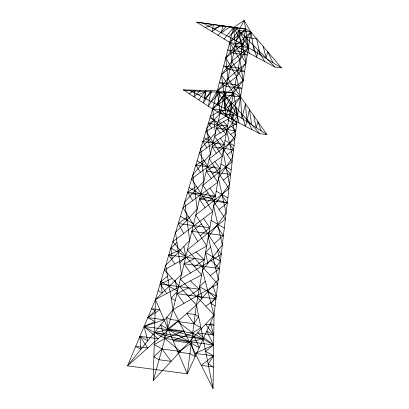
<?xml version="1.0" encoding="UTF-8"?>
<svg xmlns="http://www.w3.org/2000/svg" width="409" height="409" viewBox="0 0 409 409"><rect width="100%" height="100%" fill="white"/><g stroke="black" fill="none" stroke-linecap="round" stroke-linejoin="round"><path stroke-width="0.61" d="M239.009 122.956L235.277 107.23L232.695 119.704L230.927 102.056L225.829 116.166L224.306 94.806L221.407 74.842L239.873 59.653L248.411 47.536L245.671 29.029L196.606 22.173L235.323 45.793L275.042 67.071L281.494 67.93L250.875 32.009L245.671 29.029L233.575 27.413L212.654 108.947L215.431 132.971L200.753 148.59L203.887 181.11L184.72 202.01L189.628 240.584L165.686 265.41L173.073 309.623L213.028 388.55L214.035 315.088L237.609 115.573L250.875 32.009L244.142 20.45L233.575 27.413L224.02 39.07M196.606 22.173L233.575 27.413L238.779 30.394L250.875 32.009L242.777 44.315L225.783 57.771L227.951 78.589L266.949 134.627L259.797 133.671L220.165 113.242L212.654 108.947L183.314 89.893L217.312 90.798L230.098 111.274L235.241 135.614L223.089 151.575L229.464 184.52L213.646 205.87L222.322 244.945L202.44 270.313L214.035 315.088L153.237 380.569L155.446 299.531L212.654 108.947L224.306 94.806L243.161 80.619L239.873 59.653L229.689 42.567L238.779 30.394L244.142 20.45L245.671 29.029L230.098 111.274L196.407 304.996L187.296 373.821L127.506 365.845L155.446 299.531L181.504 274.465L175.558 232.532L197.169 209.137L192.884 174.807L210.364 154.096L206.908 128.089L220.165 113.242L240.564 96.974L236.612 76.872L225.783 57.771L235.323 45.793L250.875 32.009L254.081 51.033M153.237 380.569L173.073 309.623L220.165 113.242L238.779 30.394L275.042 67.071M212.951 285.589L216.259 296.259L211.029 303.483L215.129 305.83M215.538 267.829L220.405 261.152L217.593 250.983M198.702 99.888L205.962 90.45L203.375 102.92L210.967 90.629L208.457 106.222L217.312 90.798L227.951 78.589L245.937 63.124L242.777 44.315L233.575 27.413L235.323 45.793L245.937 63.124L236.612 76.872L217.312 90.798L220.165 113.242L237.609 115.573L266.949 134.627M235.973 40.665L245.671 29.029L229.689 42.567L231.847 61.243L243.161 80.619L233.565 92.971L224.434 108.354L225.523 92.572L217.568 104.816L220.149 92.347L211.254 101.56M175.175 280.554L177.516 291.09L171.156 298.161L175.256 300.508M179.888 263.074L185.804 256.535L183.932 246.489M207.838 263.427L205.512 252.629L210.63 246.995M200.313 90.348L194.06 96.872L195.006 90.205L189.05 93.62M218.012 35.368L226.596 26.427M228.759 36.805L237.629 27.899L219.95 25.481L211.949 31.631L213.651 24.591L205.2 27.469M197.966 296.009L202.066 298.355L199.587 286.719L205.252 281.188M212.015 91.907L204.986 98.329L205.287 91.575L198.217 94.842M172.189 258.667L170.911 248.012L176.969 242.506M214.25 243.657L223.432 235.528L216.729 226.024M281.494 67.93L248.411 47.536L231.847 61.243L221.407 74.842L233.565 92.971L237.609 115.573L226.714 130.732L232.706 157.076L218.457 178.222L226.095 212.997L208.253 236.893L218.253 279.367L196.407 304.996L127.506 365.845L173.073 309.623L217.695 284.076L187.388 249.909L225.39 218.973L202.9 185.241L232.143 161.831L214.628 136.325L236.699 123.293L228.887 114.408L218.34 120.844L234.838 139.019L209.244 158.779L228.963 188.718L195.758 215.016L221.203 254.424L180.389 279.096L214.035 315.088L187.296 373.821L155.446 299.531L201.642 274.889L172.838 241.581L212.639 211.673L191.678 178.82L222.286 156.192L205.931 131.345L228.795 118.774L221.376 110.108L210.441 116.32L226.141 134.04L199.387 153.135L217.746 182.296L183.002 207.716L206.652 246.095L164.336 269.909L196.407 304.996L213.028 388.55M200.19 235.61L209.843 227.752L203.57 218.488M158.099 290.687L162.199 293.033L160.844 281.545L167.48 276.147M219.096 209.531L227.292 202.879L221.453 194.669M227.281 154.75L233.575 149.714L229.321 143.278M216.351 153.293L212.102 146.851L218.401 141.821M223.294 180.108L230.656 174.408L225.001 167.547M210.18 275.605L219.536 268.519L211.11 260.523M197.772 241.458L191.852 231.315L201.555 223.999M206.77 202.475L215.354 196.044L209.889 188.048M207.987 192.869L199.556 199.178L205.052 207.654M217.746 149.295L224.337 144.428L220.374 138.155M206.816 147.833L202.864 141.56L209.454 136.698M205.773 306.254L215.952 298.856L206.831 290.298M229.965 26.82L221.479 32.904L222.706 25.798L213.375 28.564M212.465 173.912L220.165 168.401L214.812 161.719M230.635 134.392L235.814 130.778L231.494 126.366M194.5 266.627L204.27 259.781L196.187 251.98M183.713 233.411L178.258 223.534L188.396 216.463M196.417 186.248L187.619 192.342L192.731 200.604M188.534 296.382L199.147 289.24L190.389 280.891M211.31 178.508L206.274 171.151L214.06 166.09M222.143 129.53L227.532 126.038L223.406 121.734M200.482 172.312L195.783 165.149L203.871 160.256M220.246 133.007L216.571 128.211L222.23 125.128M211.755 128.145L208.293 123.472L214.142 120.497M190.512 272.977L184.065 263.79L194.883 258.355M184.024 303.35L176.903 293.647L188.585 287.864M174.832 263.999L168.794 255.047L179.96 249.817M166.785 293.483L160.098 284.03L172.148 278.452M154.546 332.481L168.396 329.736L203.161 338.969L189.316 341.709L154.546 332.481L203.161 338.969M183.314 89.893L190.466 90.849L233.565 92.971L240.564 96.974L241.806 118.298L245.487 103.998L246.888 121.596L249.47 109.126L251.561 124.633M229.689 42.567L242.777 44.315L248.411 47.536L238.779 30.394L242.128 49.438M235.323 45.793L248.411 47.536M208.293 123.472L227.532 126.038M216.571 128.211L235.814 130.778M202.864 141.56L224.337 144.428M212.102 146.851L233.575 149.714M195.783 165.149L220.165 168.401M206.274 171.151L230.656 174.408M178.258 223.534L209.843 227.752M191.852 231.315L223.432 235.528M168.794 255.047L204.27 259.781M184.065 263.79L219.536 268.519M160.098 284.03L199.147 289.24M176.903 293.647L215.952 298.856M190.466 90.849L230.098 111.274L237.609 115.573L224.306 94.806L217.312 90.798L233.565 92.971L212.654 108.947L230.098 111.274L240.564 96.974L224.306 94.806L259.797 133.671M203.058 23.032L242.777 44.315M228.513 120.389L236.499 124.955M209.96 117.91L217.946 122.48M225.011 140.527L234.05 145.701M204.014 137.726L213.053 142.899M220.932 163.999L231.192 169.873M197.082 160.814L207.348 166.688M216.197 191.197L227.885 197.884M189.05 187.573L200.737 194.26M211.116 220.436L224.326 227.997M180.415 216.341L193.626 223.902M205.512 252.629L220.405 261.152M170.911 248.012L185.804 256.535M199.587 286.719L216.259 296.259M160.844 281.545L177.516 291.09M168.396 329.736L189.316 341.709M264.725 61.544L258.084 50.128L256.617 57.199L253.437 45.22M252.046 129.679L247.593 120.307L245.277 126.187L242.051 114.239M272.9 62.633L267.614 51.396L266.147 58.472L263.253 46.529M261.213 130.9L257.874 121.677L256.203 127.644L253.754 115.798M249.342 53.303L245.625 37.316L256.658 38.789L260.088 54.734M213.472 355.861L208.145 364.03L213.319 366.991L201.3 365.385L213.472 355.861L205.63 351.372L213.621 344.956L206.755 331.07L213.759 335.078L210.323 323.238L213.892 325.283L205.599 324.173L213.759 335.078L197.486 332.911L213.621 344.956L195.246 353.427L213.472 355.861M198.713 316.592L193.927 323.729L177.654 321.556L192.7 332.977L213.621 344.956L165.006 338.468L144.086 326.489L154.842 321.586L147.843 317.578L155.139 310.779L151.565 308.734L159.863 309.838L147.843 317.578L164.111 319.751L144.086 326.489L147.782 340.825L139.939 336.336L140.88 349.342L135.706 346.382L147.726 347.987L139.939 336.336L158.165 338.77L144.086 326.489L192.7 332.977L200.926 327.737L193.927 323.729L186.847 313.442L195.139 314.547L198.713 316.592M162.061 349L153.886 356.791L159.06 359.751L171.08 361.351L162.061 349L154.219 344.511L165.006 338.468L183.943 331.101L167.675 328.928L160.671 324.92L165.006 338.468L180.287 351.433L162.061 349M178.615 320.574L167.675 328.928L166.749 317.425L170.318 319.465L178.615 320.574M191.351 343.197L177.946 352.021L189.97 353.621L195.139 356.587L191.351 343.197L173.119 340.763L192.7 332.977L199.193 347.686L191.351 343.197M215.354 196.044L199.556 199.178L227.292 202.879L187.619 192.342L215.354 196.044M241.376 51.703L227.808 49.893L233.646 53.231L247.22 55.046L241.376 51.703M238.304 67.935L223.677 65.982L229.976 69.586L244.602 71.534L238.304 67.935M235.139 84.653L219.428 82.557L226.187 86.427L241.903 88.523L235.139 84.653"/></g></svg>
